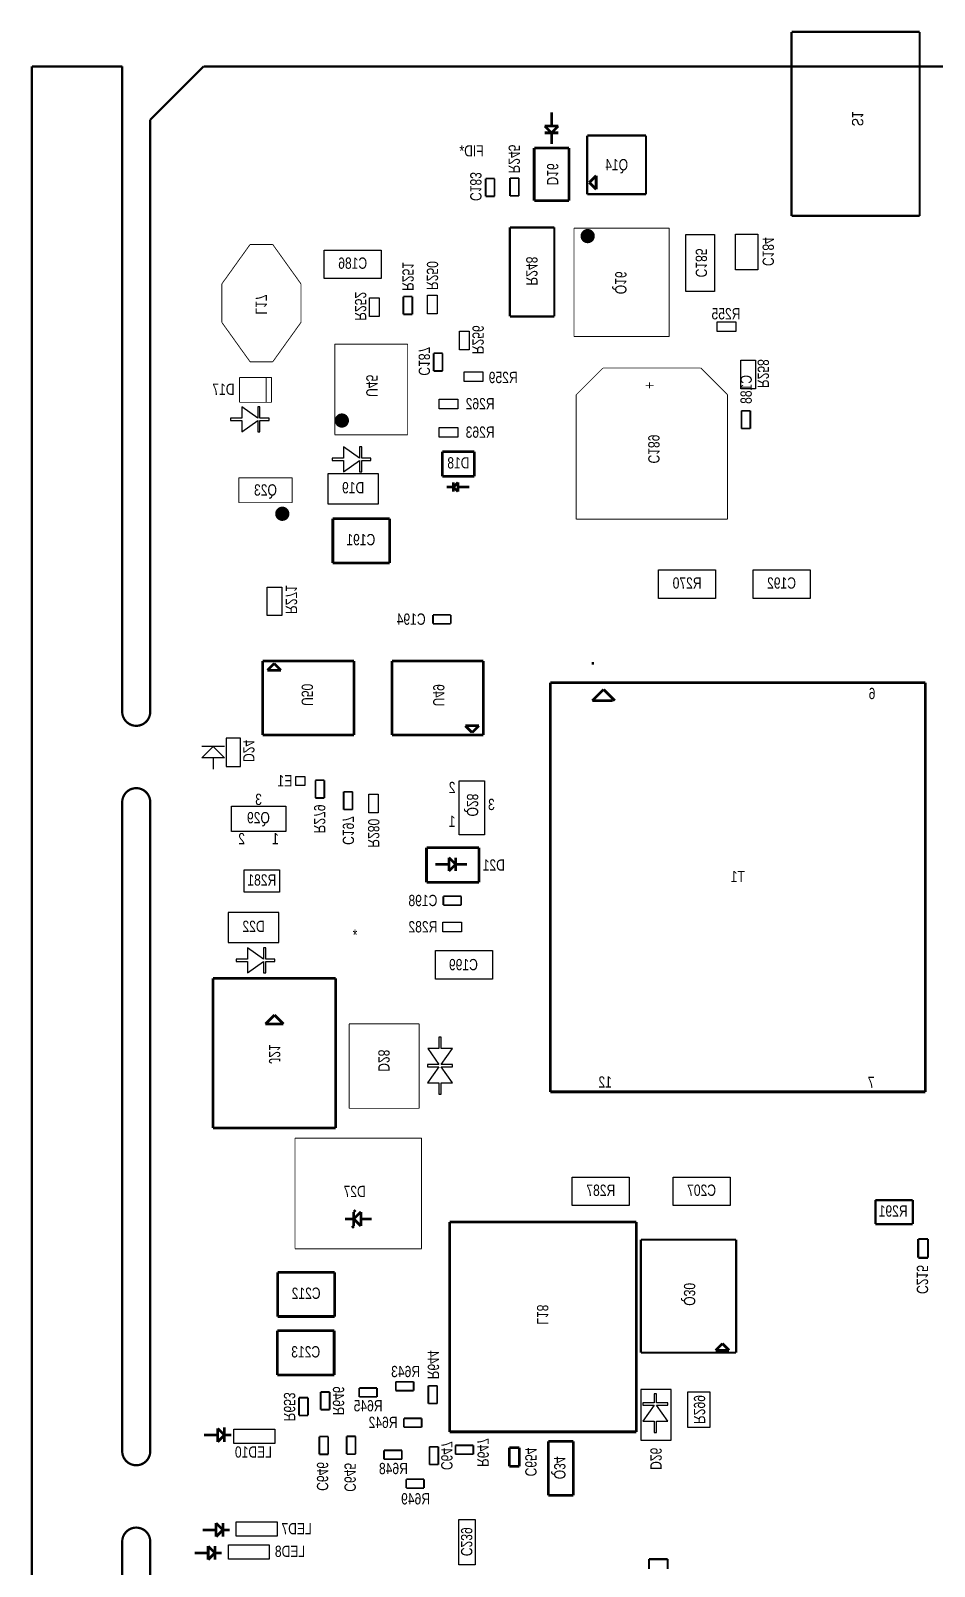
# Model space of a CAD drawing. Extents: x -186 to 234, y -83 to 214.
# Drawn here: x -61.2 to -10.4, y 72.7 to 159 of the extents above; entities that cross this region are included whole.
import ezdxf
from ezdxf.enums import TextEntityAlignment as Align

# ---------------------------------------------------------------- set-up
doc = ezdxf.new("R2010")
doc.units = 0
for name, color, linetype in [('BG_OUTLINE', 253, 'CONTINUOUS'), ('PG_ASSEMBLY_BOTTOM', 12, 'CONTINUOUS'), ('RD_ASSEMBLY_BOTTOM', 142, 'CONTINUOUS')]:
    doc.layers.add(name, color=color, linetype=linetype)

msp = doc.modelspace()

# ---------------------------------------------------------------- linework, layer by layer
at = {"layer": 'BG_OUTLINE', "const_width": 0.127}
for points in [[(-56.069205, 157.020311), (-61.149205, 157.020311)], [(-61.149205, 157.020311), (-61.149205, -9.271)], [(-56.069205, 123.277401), (-56.069205, 157.020311)], [(-51.494411, 157.020311), (-54.494405, 154.020291)], [(56.805601, 157.020311), (-51.494411, 157.020311)], [(-54.494405, 154.020291), (-54.494405, 123.277401)], [(-56.069205, 120.737401), (-56.069205, 123.277401)], [(-54.494405, 120.737401), (-54.494405, 123.277401)], [(-56.069205, 115.657401), (-56.069205, 81.704688)], [(-54.494405, 115.657401), (-54.494405, 113.117401)], [(-54.494405, 113.117401), (-54.494405, 81.704688)], [(-56.069205, 79.164688), (-56.069205, 81.704688)], [(-54.494405, 79.164688), (-54.494405, 81.704688)], [(-56.069205, 74.084688), (-56.069205, 40.132)], [(-54.494405, 74.084688), (-54.494405, 71.544688)]]:
    msp.add_lwpolyline(points, dxfattribs=at)
for points in [[(-54.494405, 120.737401, -1.000032), (-56.069205, 120.737401)], [(-56.069205, 115.657401, -0.999968), (-54.494405, 115.657401)], [(-54.494405, 79.164688, -1), (-56.069205, 79.164688)], [(-56.069205, 74.084688, -1), (-54.494405, 74.084688)]]:
    msp.add_lwpolyline(points, format="xyb", dxfattribs=at)
at = {"layer": 'PG_ASSEMBLY_BOTTOM'}
for points, const_width in [([(-11.247095, 158.9659), (-18.447004, 158.9659)], 0.127), ([(-18.447004, 158.9659), (-18.447004, 148.615908)], 0.127), ([(-11.247095, 148.615908), (-11.247095, 158.9659)], 0.127), ([(-32.320205, 153.67), (-31.939205, 153.289)], 0.1524), ([(-31.939205, 153.67), (-32.320205, 153.67)], 0.1524), ([(-31.939205, 154.432), (-31.939205, 153.67)], 0.1524), ([(-31.939205, 153.289), (-31.558205, 153.67)], 0.1524), ([(-31.558205, 153.67), (-31.939205, 153.67)], 0.1524), ([(-31.939205, 153.289), (-32.320205, 153.289)], 0.1524), ([(-31.939205, 152.654), (-31.939205, 153.289)], 0.1524), ([(-31.939205, 153.289), (-31.558205, 153.289)], 0.1524), ([(-26.631595, 153.135609), (-29.931614, 153.135609)], 0.127), ([(-29.931614, 153.135609), (-29.931614, 149.835591)], 0.127), ([(-26.631595, 149.835591), (-26.631595, 153.135609)], 0.127), ([(-32.914311, 149.477197), (-32.914311, 152.427203)], 0.1524), ([(-32.914311, 152.427203), (-30.964099, 152.427203)], 0.1524), ([(-30.964099, 152.427203), (-30.964099, 149.477197)], 0.1524), ([(-35.643515, 149.715703), (-35.643515, 150.715497)], 0.1016), ([(-35.643515, 150.715497), (-35.143694, 150.715497)], 0.1016), ([(-35.143694, 150.715497), (-35.143694, 149.715703)], 0.1016), ([(-34.271915, 149.741103), (-34.271915, 150.740897)], 0.102108), ([(-34.271915, 150.740897), (-33.772094, 150.740897)], 0.102108), ([(-33.772094, 150.740897), (-33.772094, 149.741103)], 0.102108), ([(-29.812717, 150.495), (-29.431717, 150.876)], 0.1524), ([(-29.431717, 150.114), (-29.812717, 150.495)], 0.1524), ([(-29.431717, 150.876), (-29.431717, 150.749)], 0.1524), ([(-29.431717, 150.749), (-29.431717, 150.114)], 0.1524), ([(-35.143694, 149.715703), (-35.643515, 149.715703)], 0.1016), ([(-33.772094, 149.741103), (-34.271915, 149.741103)], 0.102108), ([(-30.964099, 149.477197), (-32.914311, 149.477197)], 0.1524), ([(-29.931614, 149.835591), (-26.631595, 149.835591)], 0.127), ([(-18.447004, 148.615908), (-11.247095, 148.615908)], 0.127), ([(-34.281313, 142.965703), (-34.281313, 147.965897)], 0.127), ([(-34.281313, 147.965897), (-31.781496, 147.965897)], 0.127), ([(-31.781496, 147.965897), (-31.781496, 142.965703)], 0.127), ([(-30.677307, 147.931607), (-25.327102, 147.931607)], 0.050013), ([(-30.677307, 141.831593), (-30.677307, 147.931607)], 0.050013), ([(-25.327102, 147.931607), (-25.327102, 141.831593)], 0.050013), ([(-50.470994, 144.793208), (-48.881005, 147.013193)], 0.050013), ([(-48.881005, 147.013193), (-47.611005, 147.013193)], 0.050013), ([(-47.611005, 147.013193), (-46.021015, 144.793208)], 0.050013), ([(-50.470994, 142.633192), (-50.470994, 144.793208)], 0.050013), ([(-46.021015, 144.793208), (-46.021015, 142.633192)], 0.050013), ([(-40.266315, 143.086303), (-40.266315, 144.086097)], 0.102108), ([(-40.266315, 144.086097), (-39.766494, 144.086097)], 0.102108), ([(-39.766494, 144.086097), (-39.766494, 143.086303)], 0.102108), ([(-48.881005, 140.413207), (-50.470994, 142.633192)], 0.050013), ([(-46.021015, 142.633192), (-47.611005, 140.413207)], 0.050013), ([(-39.766494, 143.086303), (-40.266315, 143.086303)], 0.102108), ([(-31.781496, 142.965703), (-34.281313, 142.965703)], 0.127), ([(-25.327102, 141.831593), (-30.677307, 141.831593)], 0.050013), ([(-44.123813, 141.411706), (-40.023796, 141.411706)], 0.050013), ([(-44.123813, 136.311894), (-44.123813, 141.411706)], 0.050013), ([(-40.023796, 141.411706), (-40.023796, 136.311894)], 0.050013), ([(-38.564998, 139.897104), (-38.564998, 140.896797)], 0.1016), ([(-38.564998, 140.896797), (-38.065202, 140.896797)], 0.1016), ([(-38.065202, 140.896797), (-38.065202, 139.897104)], 0.1016), ([(-47.611005, 140.413207), (-48.881005, 140.413207)], 0.050013), ([(-38.065202, 139.897104), (-38.564998, 139.897104)], 0.1016), ([(-29.050513, 140.063703), (-30.550307, 138.563909)], 0.050013), ([(-23.550296, 140.063703), (-29.050513, 140.063703)], 0.050013), ([(-22.050502, 138.563909), (-23.550296, 140.063703)], 0.050013), ([(-49.476101, 138.136401), (-49.476101, 139.536399)], 0.050013), ([(-49.476101, 139.536399), (-47.676308, 139.536399)], 0.050013), ([(-47.976307, 139.536399), (-47.976307, 138.136401)], 0.050013), ([(-47.676308, 139.536399), (-47.676308, 138.136401)], 0.050013), ([(-47.676308, 138.136401), (-49.476101, 138.136401)], 0.050013), ([(-30.550307, 138.563909), (-30.550307, 131.563897)], 0.050013), ([(-22.050502, 131.563897), (-22.050502, 138.563909)], 0.050013), ([(-21.264321, 136.660103), (-21.264321, 137.659897)], 0.1016), ([(-21.264321, 137.659897), (-20.7645, 137.659897)], 0.1016), ([(-20.7645, 137.659897), (-20.7645, 136.660103)], 0.1016), ([(-20.7645, 136.660103), (-21.264321, 136.660103)], 0.1016), ([(-40.023796, 136.311894), (-44.123813, 136.311894)], 0.050013), ([(-38.075108, 135.370799), (-36.275213, 135.370799)], 0.1524), ([(-38.075108, 133.970801), (-38.075108, 135.370799)], 0.1524), ([(-36.275213, 135.370799), (-36.275213, 133.970801)], 0.1524), ([(-49.517503, 132.497601), (-49.517503, 133.897599)], 0.050013), ([(-49.517503, 133.897599), (-46.517306, 133.897599)], 0.050013), ([(-46.517306, 133.897599), (-46.517306, 132.497601)], 0.050013), ([(-36.275213, 133.970801), (-38.075108, 133.970801)], 0.1524), ([(-37.835611, 133.3754), (-37.454611, 133.3754)], 0.1524), ([(-37.454611, 133.3754), (-37.454611, 133.6294)], 0.1524), ([(-37.200611, 133.6294), (-37.454611, 133.3754)], 0.1524), ([(-37.454611, 133.3754), (-37.200611, 133.1214)], 0.1524), ([(-37.454611, 133.3754), (-37.454611, 133.1214)], 0.1524), ([(-37.200611, 133.3754), (-37.200611, 133.6294)], 0.1524), ([(-37.200611, 133.1214), (-37.200611, 133.3754)], 0.1524), ([(-36.565611, 133.3754), (-37.200611, 133.3754)], 0.1524), ([(-46.517306, 132.497601), (-49.517503, 132.497601)], 0.050013), ([(-44.2325, 129.107692), (-44.2325, 131.597908)], 0.1524), ([(-44.2325, 131.597908), (-41.032709, 131.597908)], 0.1524), ([(-41.032709, 131.597908), (-41.032709, 129.107692)], 0.1524), ([(-30.550307, 131.563897), (-22.050502, 131.563897)], 0.050013), ([(-41.032709, 129.107692), (-44.2325, 129.107692)], 0.1524), ([(-38.600405, 126.184203), (-37.600611, 126.184203)], 0.1016), ([(-38.600405, 125.684305), (-38.600405, 126.184203)], 0.1016), ([(-37.600611, 126.184203), (-37.600611, 125.684305)], 0.1016), ([(-37.600611, 125.684305), (-38.600405, 125.684305)], 0.1016), ([(-48.169297, 119.433594), (-48.169297, 123.593606)], 0.1524), ([(-48.169297, 123.593606), (-43.039513, 123.593606)], 0.1524), ([(-47.910217, 123.0757), (-47.529217, 123.4567)], 0.1524), ([(-47.529217, 123.4567), (-47.148217, 123.0757)], 0.1524), ([(-43.039513, 123.593606), (-43.039513, 119.433594)], 0.1524), ([(-40.904897, 123.593606), (-35.775113, 123.593606)], 0.1524), ([(-40.904897, 119.433594), (-40.904897, 123.593606)], 0.1524), ([(-35.775113, 123.593606), (-35.775113, 119.433594)], 0.1524), ([(-29.678605, 123.4694), (-29.551605, 123.4694)], 0.1524), ([(-47.148217, 123.0757), (-47.910217, 123.0757)], 0.1524), ([(-32.014414, 99.370896), (-32.014414, 122.371104)], 0.1524), ([(-32.014414, 122.371104), (-10.934395, 122.371104)], 0.1524), ([(-29.647617, 121.3612), (-29.012617, 121.9962)], 0.1524), ([(-29.012617, 121.9962), (-28.377617, 121.3612)], 0.1524), ([(-10.934395, 122.371104), (-10.934395, 99.370896)], 0.1524), ([(-28.504617, 121.3612), (-29.647617, 121.3612)], 0.1524), ([(-36.785017, 119.9515), (-36.023017, 119.9515)], 0.1524), ([(-36.404017, 119.5705), (-36.785017, 119.9515)], 0.1524), ([(-36.023017, 119.9515), (-36.404017, 119.5705)], 0.1524), ([(-43.039513, 119.433594), (-48.169297, 119.433594)], 0.1524), ([(-35.775113, 119.433594), (-40.904897, 119.433594)], 0.1524), ([(-45.207707, 115.889989), (-45.207707, 116.889809)], 0.102108), ([(-45.207707, 116.889809), (-44.70781, 116.889809)], 0.102108), ([(-44.70781, 116.889809), (-44.70781, 115.889989)], 0.102108), ([(-44.70781, 115.889989), (-45.207707, 115.889989)], 0.102108), ([(-43.623205, 115.243407), (-43.623205, 116.2431)], 0.1016), ([(-43.623205, 116.2431), (-43.123307, 116.2431)], 0.1016), ([(-43.123307, 116.2431), (-43.123307, 115.243407)], 0.1016), ([(-43.123307, 115.243407), (-43.623205, 115.243407)], 0.1016), ([(-38.966394, 111.152407), (-38.966394, 113.102593)], 0.1524), ([(-38.966394, 113.102593), (-36.016413, 113.102593)], 0.1524), ([(-36.016413, 113.102593), (-36.016413, 111.152407)], 0.1524), ([(-38.469037, 112.159567), (-37.707037, 112.159567)], 0.1524), ([(-37.707037, 112.540567), (-37.707037, 112.159567)], 0.1524), ([(-37.326037, 112.159567), (-37.707037, 112.540567)], 0.1524), ([(-37.707037, 112.159567), (-37.707037, 111.778567)], 0.1524), ([(-37.707037, 111.778567), (-37.326037, 112.159567)], 0.1524), ([(-37.326037, 112.159567), (-37.326037, 112.540567)], 0.1524), ([(-37.326037, 112.159567), (-37.326037, 111.778567)], 0.1524), ([(-36.691037, 112.159567), (-37.326037, 112.159567)], 0.1524), ([(-36.016413, 111.152407), (-38.966394, 111.152407)], 0.1524), ([(-38.018212, 110.367089), (-37.018417, 110.367089)], 0.1016), ([(-38.018212, 109.867192), (-38.018212, 110.367089)], 0.1016), ([(-37.018417, 109.867192), (-38.018212, 109.867192)], 0.1016), ([(-37.018417, 110.367089), (-37.018417, 109.867192)], 0.1016), ([(-50.966522, 97.3455), (-50.966522, 105.745585)], 0.1524), ([(-50.966522, 105.745585), (-44.066308, 105.745585)], 0.1524), ([(-44.066308, 105.745585), (-44.066308, 97.3455)], 0.1524), ([(-48.02091, 103.184604), (-47.51291, 103.692604)], 0.1524), ([(-47.51291, 103.692604), (-47.00491, 103.184604)], 0.1524), ([(-47.13191, 103.184604), (-48.02091, 103.184604)], 0.1524), ([(-47.00491, 103.184604), (-47.13191, 103.184604)], 0.1524), ([(-43.315026, 98.441561), (-43.315026, 103.191361)], 0.050013), ([(-43.315026, 103.191361), (-39.374928, 103.191361)], 0.050013), ([(-39.374928, 103.191361), (-39.374928, 98.441561)], 0.050013), ([(-10.934395, 99.370896), (-32.014414, 99.370896)], 0.1524), ([(-39.374928, 98.441561), (-43.315026, 98.441561)], 0.050013), ([(-44.066308, 97.3455), (-50.966522, 97.3455)], 0.1524), ([(-39.247267, 96.766812), (-46.357286, 96.766812)], 0.050013), ([(-46.357286, 96.766812), (-46.357286, 90.546809)], 0.050013), ([(-39.247267, 90.546809), (-39.247267, 96.766812)], 0.050013), ([(-13.736015, 93.283303), (-11.636197, 93.283303)], 0.127), ([(-13.736015, 91.933293), (-13.736015, 93.283303)], 0.127), ([(-11.636197, 93.283303), (-11.636197, 91.933293)], 0.127), ([(-43.054676, 92.623818), (-42.954677, 92.723818)], 0.151994), ([(-43.054676, 92.223819), (-42.654677, 92.623818)], 0.151994), ([(-43.054676, 92.223819), (-43.054676, 92.623818)], 0.151994), ([(-42.654677, 92.623818), (-42.654677, 91.823819)], 0.151994), ([(-43.554675, 92.223819), (-43.054676, 92.223819)], 0.151994), ([(-43.054676, 91.823819), (-43.154676, 91.72382)], 0.151994), ([(-42.654677, 91.823819), (-43.054676, 92.223819)], 0.151994), ([(-43.054676, 92.223819), (-43.054676, 91.823819)], 0.151994), ([(-42.654677, 92.223819), (-42.054678, 92.223819)], 0.151994), ([(-37.672493, 92.055188), (-27.172615, 92.055188)], 0.1524), ([(-37.672493, 80.255389), (-37.672493, 92.055188)], 0.1524), ([(-27.172615, 92.055188), (-27.172615, 80.255389)], 0.1524), ([(-11.636197, 91.933293), (-13.736015, 91.933293)], 0.127), ([(-21.568105, 91.059), (-26.917904, 91.059)], 0.127), ([(-26.917904, 91.059), (-26.917904, 84.709)], 0.127), ([(-21.568105, 84.709), (-21.568105, 91.059)], 0.127), ([(-11.329594, 90.045794), (-11.329594, 91.095805)], 0.127), ([(-11.329594, 91.095805), (-10.779709, 91.095805)], 0.127), ([(-10.779709, 91.095805), (-10.779709, 90.045794)], 0.127), ([(-46.357286, 90.546809), (-39.247267, 90.546809)], 0.050013), ([(-10.779709, 90.045794), (-11.329594, 90.045794)], 0.127), ([(-47.332646, 86.739806), (-47.332646, 89.230098)], 0.1524), ([(-47.332646, 89.230098), (-44.132729, 89.230098)], 0.1524), ([(-44.132729, 89.230098), (-44.132729, 86.739806)], 0.1524), ([(-44.132729, 86.739806), (-47.332646, 86.739806)], 0.1524), ([(-47.355608, 83.446925), (-47.355608, 85.937141)], 0.1524), ([(-47.355608, 85.937141), (-44.15569, 85.937141)], 0.1524), ([(-44.15569, 85.937141), (-44.15569, 83.446925)], 0.1524), ([(-26.917904, 84.709), (-21.568105, 84.709)], 0.127), ([(-22.719005, 84.836), (-22.338005, 85.217)], 0.1524), ([(-22.084005, 84.836), (-22.719005, 84.836)], 0.1524), ([(-22.338005, 85.217), (-21.957005, 84.836)], 0.1524), ([(-21.957005, 84.836), (-22.084005, 84.836)], 0.1524), ([(-44.15569, 83.446925), (-47.355608, 83.446925)], 0.1524), ([(-40.691308, 82.571895), (-40.691308, 83.071716)], 0.102108), ([(-40.691308, 83.071716), (-39.691513, 83.071716)], 0.102108), ([(-39.691513, 83.071716), (-39.691513, 82.571895)], 0.102108), ([(-38.866521, 81.846903), (-38.866521, 82.846697)], 0.102108), ([(-38.866521, 82.846697), (-38.3667, 82.846697)], 0.102108), ([(-38.3667, 82.846697), (-38.3667, 81.846903)], 0.102108), ([(-46.131582, 81.179797), (-46.131582, 82.179592)], 0.102108), ([(-46.131582, 82.179592), (-45.63176, 82.179592)], 0.102108), ([(-45.63176, 82.179592), (-45.63176, 81.179797)], 0.102108), ([(-44.911721, 81.498897), (-44.911721, 82.498692)], 0.102108), ([(-44.911721, 82.498692), (-44.4119, 82.498692)], 0.102108), ([(-44.4119, 82.498692), (-44.4119, 81.498897)], 0.102108), ([(-42.748708, 82.723711), (-41.748913, 82.723711)], 0.102108), ([(-42.748708, 82.223889), (-42.748708, 82.723711)], 0.102108), ([(-41.748913, 82.223889), (-42.748708, 82.223889)], 0.102108), ([(-41.748913, 82.723711), (-41.748913, 82.223889)], 0.102108), ([(-39.691513, 82.571895), (-40.691308, 82.571895)], 0.102108), ([(-45.63176, 81.179797), (-46.131582, 81.179797)], 0.102108), ([(-44.4119, 81.498897), (-44.911721, 81.498897)], 0.102108), ([(-38.3667, 81.846903), (-38.866521, 81.846903)], 0.102108), ([(-50.703886, 79.691459), (-50.703886, 80.453459)], 0.1524), ([(-50.703886, 80.453459), (-50.322886, 80.072459)], 0.1524), ([(-50.322201, 80.126789), (-50.322201, 80.507789)], 0.1524), ([(-40.237004, 81.017339), (-39.237209, 81.017339)], 0.102108), ([(-40.237004, 80.517517), (-40.237004, 81.017339)], 0.102108), ([(-39.237209, 80.517517), (-40.237004, 80.517517)], 0.102108), ([(-39.237209, 81.017339), (-39.237209, 80.517517)], 0.102108), ([(-27.172615, 80.255389), (-37.672493, 80.255389)], 0.1524), ([(-50.703886, 80.072459), (-51.465886, 80.072459)], 0.1524), ([(-50.322886, 80.072459), (-50.703886, 79.691459)], 0.1524), ([(-49.941886, 80.072459), (-50.322886, 80.072459)], 0.1524), ([(-50.322886, 80.072459), (-50.322886, 79.691459)], 0.1524), ([(-44.993154, 78.989199), (-44.993154, 79.988994)], 0.1016), ([(-44.993154, 79.988994), (-44.493332, 79.988994)], 0.1016), ([(-44.493332, 79.988994), (-44.493332, 78.989199)], 0.1016), ([(-43.454218, 79.002306), (-43.454218, 80.002101)], 0.1016), ([(-43.454218, 80.002101), (-42.954397, 80.002101)], 0.1016), ([(-42.954397, 80.002101), (-42.954397, 79.002306)], 0.1016), ([(-38.802056, 78.417395), (-38.802056, 79.417189)], 0.1016), ([(-38.802056, 79.417189), (-38.302235, 79.417189)], 0.1016), ([(-38.302235, 79.417189), (-38.302235, 78.417395)], 0.1016), ([(-37.338508, 79.497911), (-36.338713, 79.497911)], 0.102108), ([(-37.338508, 78.998089), (-37.338508, 79.497911)], 0.102108), ([(-36.338713, 79.497911), (-36.338713, 78.998089)], 0.102108), ([(-34.304681, 78.32156), (-34.304681, 79.371546)], 0.1524), ([(-34.304681, 79.371546), (-33.754466, 79.371546)], 0.1524), ([(-33.754466, 79.371546), (-33.754466, 78.32156)], 0.1524), ([(-32.116344, 76.679095), (-32.116344, 79.718916)], 0.151892), ([(-32.116344, 79.718916), (-30.716347, 79.718916)], 0.151892), ([(-30.716347, 79.718916), (-30.716347, 76.679095)], 0.151892), ([(-44.493332, 78.989199), (-44.993154, 78.989199)], 0.1016), ([(-42.954397, 79.002306), (-43.454218, 79.002306)], 0.1016), ([(-41.351708, 79.218511), (-40.351913, 79.218511)], 0.102108), ([(-41.351708, 78.718689), (-41.351708, 79.218511)], 0.102108), ([(-40.351913, 78.718689), (-41.351708, 78.718689)], 0.102108), ([(-40.351913, 79.218511), (-40.351913, 78.718689)], 0.102108), ([(-36.338713, 78.998089), (-37.338508, 78.998089)], 0.102108), ([(-38.302235, 78.417395), (-38.802056, 78.417395)], 0.1016), ([(-33.754466, 78.32156), (-34.304681, 78.32156)], 0.1524), ([(-40.107108, 77.093089), (-40.107108, 77.592911)], 0.102108), ([(-40.107108, 77.592911), (-39.107313, 77.592911)], 0.102108), ([(-39.107313, 77.093089), (-40.107108, 77.093089)], 0.102108), ([(-39.107313, 77.592911), (-39.107313, 77.093089)], 0.102108), ([(-30.716347, 76.679095), (-32.116344, 76.679095)], 0.151892), ([(-50.79238, 74.363174), (-50.79238, 75.125174)], 0.1524), ([(-50.79238, 75.125174), (-50.41138, 74.744174)], 0.1524), ([(-50.41138, 74.744174), (-50.41138, 75.125174)], 0.1524), ([(-50.79238, 74.744174), (-51.55438, 74.744174)], 0.1524), ([(-50.41138, 74.744174), (-50.79238, 74.363174)], 0.1524), ([(-50.03038, 74.744174), (-50.41138, 74.744174)], 0.1524), ([(-50.41138, 74.744174), (-50.41138, 74.363174)], 0.1524), ([(-51.237998, 73.447961), (-51.999998, 73.447961)], 0.1524), ([(-51.237998, 73.066961), (-51.237998, 73.828961)], 0.1524), ([(-51.237998, 73.828961), (-50.856998, 73.447961)], 0.1524), ([(-50.856998, 73.447961), (-51.237998, 73.066961)], 0.1524), ([(-50.856998, 73.447961), (-50.856998, 73.828961)], 0.1524), ([(-50.475998, 73.447961), (-50.856998, 73.447961)], 0.1524), ([(-50.856998, 73.447961), (-50.856998, 73.066961)], 0.1524), ([(-26.462203, 73.099397), (-25.412192, 73.099397)], 0.127), ([(-26.462203, 72.549309), (-26.462203, 73.099397)], 0.127), ([(-25.412192, 73.099397), (-25.412192, 72.549309)], 0.127)]:
    msp.add_lwpolyline(points, dxfattribs=dict(at, const_width=const_width))
at = {"layer": 'PG_ASSEMBLY_BOTTOM', "const_width": 0.399999}
for points in [[(-29.707307, 147.482992, 0.999978), (-30.107712, 147.483017, 1.000022), (-29.707307, 147.482992)], [(-43.525211, 137.112299, 1.000006), (-43.925185, 137.112299, 0.999994), (-43.525211, 137.112299)], [(-46.871611, 131.87111, 1.000011), (-47.271788, 131.871085, 0.999989), (-46.871611, 131.87111)]]:
    msp.add_lwpolyline(points, format="xyb", dxfattribs=at)
at = {"layer": 'PG_ASSEMBLY_BOTTOM'}
for points in [[(-24.382705, 144.373905), (-24.382705, 147.573695)], [(-24.382705, 147.573695), (-22.782505, 147.573695)], [(-22.782505, 147.573695), (-22.782505, 144.373905)], [(-21.591499, 145.583402), (-21.591499, 147.583398)], [(-21.591499, 147.583398), (-20.341311, 147.583398)], [(-20.341311, 147.583398), (-20.341311, 145.583402)], [(-44.7151, 145.0975), (-44.7151, 146.6977)], [(-44.7151, 146.6977), (-41.515309, 146.6977)], [(-41.515309, 146.6977), (-41.515309, 145.0975)], [(-41.515309, 145.0975), (-44.7151, 145.0975)], [(-20.341311, 145.583402), (-21.591499, 145.583402)], [(-22.782505, 144.373905), (-24.382705, 144.373905)], [(-42.166007, 142.959607), (-42.166007, 144.009593)], [(-42.166007, 144.009593), (-41.626003, 144.009593)], [(-41.626003, 144.009593), (-41.626003, 142.959607)], [(-38.914807, 143.112007), (-38.914807, 144.161993)], [(-38.914807, 144.161993), (-38.374803, 144.161993)], [(-38.374803, 144.161993), (-38.374803, 143.112007)], [(-41.626003, 142.959607), (-42.166007, 142.959607)], [(-38.374803, 143.112007), (-38.914807, 143.112007)], [(-22.634397, 142.662402), (-21.584412, 142.662402)], [(-22.634397, 142.122398), (-22.634397, 142.662402)], [(-21.584412, 142.662402), (-21.584412, 142.122398)], [(-37.111407, 141.080007), (-37.111407, 142.129993)], [(-37.111407, 142.129993), (-36.571403, 142.129993)], [(-36.571403, 142.129993), (-36.571403, 141.080007)], [(-21.584412, 142.122398), (-22.634397, 142.122398)], [(-36.571403, 141.080007), (-37.111407, 141.080007)], [(-21.299907, 138.8999), (-21.299907, 140.5001)], [(-21.299907, 140.5001), (-20.474915, 140.5001)], [(-20.474915, 140.5001), (-20.474915, 138.8999)], [(-36.858397, 139.843002), (-35.808412, 139.843002)], [(-36.858397, 139.302998), (-36.858397, 139.843002)], [(-35.808412, 139.302998), (-36.858397, 139.302998)], [(-35.808412, 139.843002), (-35.808412, 139.302998)], [(-38.255397, 137.778998), (-38.255397, 138.319002)], [(-38.255397, 138.319002), (-37.205412, 138.319002)], [(-37.205412, 138.319002), (-37.205412, 137.778998)], [(-20.474915, 138.8999), (-21.299907, 138.8999)], [(-48.453294, 137.241991), (-49.353216, 137.876991)], [(-49.353216, 137.876991), (-49.353216, 137.241991)], [(-48.326294, 137.876991), (-48.453294, 137.876991)], [(-48.453294, 137.876991), (-48.453294, 137.241991)], [(-48.326294, 137.241991), (-48.326294, 137.876991)], [(-37.205412, 137.778998), (-38.255397, 137.778998)], [(-49.353216, 137.241991), (-49.988216, 137.241991)], [(-49.988216, 137.241991), (-49.988216, 137.114991)], [(-49.988216, 137.114991), (-49.353216, 137.114991)], [(-49.353216, 137.114991), (-49.353216, 136.479991)], [(-49.353216, 136.479991), (-48.453294, 137.114991)], [(-48.453294, 137.114991), (-48.453294, 136.479991)], [(-48.453294, 136.479991), (-48.326294, 136.479991)], [(-47.818294, 137.241991), (-48.326294, 137.241991)], [(-48.326294, 136.479991), (-48.326294, 137.114991)], [(-48.326294, 137.114991), (-47.818294, 137.114991)], [(-47.818294, 137.114991), (-47.818294, 137.241991)], [(-38.255397, 136.178798), (-38.255397, 136.718802)], [(-38.255397, 136.718802), (-37.205412, 136.718802)], [(-37.205412, 136.718802), (-37.205412, 136.178798)], [(-42.738015, 134.995895), (-43.637911, 135.630895)], [(-43.637911, 135.630895), (-43.637911, 134.995895)], [(-42.611015, 135.630895), (-42.738015, 135.630895)], [(-42.738015, 135.630895), (-42.738015, 134.995895)], [(-42.611015, 134.995895), (-42.611015, 135.630895)], [(-37.205412, 136.178798), (-38.255397, 136.178798)], [(-43.637911, 134.995895), (-44.272911, 134.995895)], [(-44.272911, 134.995895), (-44.272911, 134.868895)], [(-44.272911, 134.868895), (-43.637911, 134.868895)], [(-43.637911, 134.868895), (-43.637911, 134.233895)], [(-43.637911, 134.233895), (-42.738015, 134.868895)], [(-42.738015, 134.868895), (-42.738015, 134.233895)], [(-42.103015, 134.995895), (-42.611015, 134.995895)], [(-42.611015, 134.233895), (-42.611015, 134.868895)], [(-42.611015, 134.868895), (-42.103015, 134.868895)], [(-42.103015, 134.868895), (-42.103015, 134.995895)], [(-41.664915, 134.123709), (-44.514694, 134.123709)], [(-44.514694, 134.123709), (-44.514694, 132.423891)], [(-42.738015, 134.233895), (-42.611015, 134.233895)], [(-41.664915, 132.423891), (-41.664915, 134.123709)], [(-44.514694, 132.423891), (-41.664915, 132.423891)], [(-25.9191, 127.1143), (-25.9191, 128.7145)], [(-25.9191, 128.7145), (-22.719309, 128.7145)], [(-22.719309, 128.7145), (-22.719309, 127.1143)], [(-20.6105, 127.1143), (-20.6105, 128.7145)], [(-20.6105, 128.7145), (-17.410709, 128.7145)], [(-17.410709, 128.7145), (-17.410709, 127.1143)], [(-47.921901, 126.1491), (-47.921901, 127.7493)], [(-47.921901, 127.7493), (-47.096909, 127.7493)], [(-47.096909, 127.7493), (-47.096909, 126.1491)], [(-22.719309, 127.1143), (-25.9191, 127.1143)], [(-17.410709, 127.1143), (-20.6105, 127.1143)], [(-47.096909, 126.1491), (-47.921901, 126.1491)], [(-49.429111, 119.261712), (-50.22911, 119.261712)], [(-50.22911, 119.261712), (-50.22911, 117.661512)], [(-49.429111, 117.661512), (-49.429111, 119.261712)], [(-50.322912, 118.789501), (-51.592912, 118.789501)], [(-51.592912, 118.154501), (-50.957912, 118.789501)], [(-50.957912, 118.789501), (-50.322912, 118.154501)], [(-50.322912, 118.154501), (-51.592912, 118.154501)], [(-50.957912, 118.154501), (-50.957912, 117.519501)], [(-50.22911, 117.661512), (-49.429111, 117.661512)], [(-37.134292, 113.815393), (-37.134292, 116.863393)], [(-37.134292, 116.863393), (-35.711892, 116.863393)], [(-35.711892, 116.863393), (-35.711892, 113.815393)], [(-42.216502, 115.064311), (-42.216502, 116.114297)], [(-42.216502, 116.114297), (-41.676498, 116.114297)], [(-41.676498, 116.114297), (-41.676498, 115.064311)], [(-49.928805, 115.434897), (-46.880805, 115.434897)], [(-49.928805, 114.012497), (-49.928805, 115.434897)], [(-46.880805, 115.434897), (-46.880805, 114.012497)], [(-41.676498, 115.064311), (-42.216502, 115.064311)], [(-46.880805, 114.012497), (-49.928805, 114.012497)], [(-35.711892, 113.815393), (-37.134292, 113.815393)], [(-49.222914, 111.845903), (-47.222893, 111.845903)], [(-49.222914, 110.595689), (-49.222914, 111.845903)], [(-47.222893, 111.845903), (-47.222893, 110.595689)], [(-47.222893, 110.595689), (-49.222914, 110.595689)], [(-47.26338, 109.461732), (-50.11326, 109.461732)], [(-50.11326, 109.461732), (-50.11326, 107.761938)], [(-47.26338, 107.761938), (-47.26338, 109.461732)], [(-38.043307, 108.909104), (-36.993297, 108.909104)], [(-38.043307, 108.3691), (-38.043307, 108.909104)], [(-36.993297, 108.909104), (-36.993297, 108.3691)], [(-36.993297, 108.3691), (-38.043307, 108.3691)], [(-50.11326, 107.761938), (-47.26338, 107.761938)], [(-48.133381, 106.828742), (-49.033278, 107.463742)], [(-49.033278, 107.463742), (-49.033278, 106.828742)], [(-48.006381, 107.463742), (-48.133381, 107.463742)], [(-48.133381, 107.463742), (-48.133381, 106.828742)], [(-48.006381, 106.828742), (-48.006381, 107.463742)], [(-38.466014, 107.31119), (-35.266097, 107.31119)], [(-38.466014, 105.71099), (-38.466014, 107.31119)], [(-35.266097, 107.31119), (-35.266097, 105.71099)], [(-49.033278, 106.828742), (-49.668278, 106.828742)], [(-49.668278, 106.828742), (-49.668278, 106.701742)], [(-49.668278, 106.701742), (-49.033278, 106.701742)], [(-49.033278, 106.701742), (-49.033278, 106.066742)], [(-49.033278, 106.066742), (-48.133381, 106.701742)], [(-48.133381, 106.701742), (-48.133381, 106.066742)], [(-47.498381, 106.828742), (-48.006381, 106.828742)], [(-48.006381, 106.066742), (-48.006381, 106.701742)], [(-48.006381, 106.701742), (-47.498381, 106.701742)], [(-47.498381, 106.701742), (-47.498381, 106.828742)], [(-48.133381, 106.066742), (-48.006381, 106.066742)], [(-35.266097, 105.71099), (-38.466014, 105.71099)], [(-38.138151, 102.445083), (-38.265151, 102.445083)], [(-38.265151, 102.445083), (-38.265151, 101.810083)], [(-38.138151, 101.810083), (-38.138151, 102.445083)], [(-38.265151, 101.810083), (-38.900151, 101.810083)], [(-38.900151, 101.810083), (-38.266954, 100.912498)], [(-37.503151, 101.810083), (-38.138151, 101.810083)], [(-38.138151, 100.910187), (-37.503151, 101.810083)], [(-38.900151, 100.909196), (-38.901954, 100.909196)], [(-38.901954, 100.909196), (-38.901954, 100.782196)], [(-38.901954, 100.782196), (-38.266954, 100.782196)], [(-38.266954, 100.782196), (-38.901954, 99.8823)], [(-38.266954, 100.910187), (-38.900151, 100.910187)], [(-38.900151, 100.910187), (-38.900151, 100.909196)], [(-38.266954, 100.912498), (-38.266954, 100.910187)], [(-37.503151, 100.910187), (-38.138151, 100.910187)], [(-38.138151, 100.779885), (-38.138151, 100.782196)], [(-38.138151, 100.782196), (-37.504954, 100.782196)], [(-37.504954, 99.8823), (-38.138151, 100.779885)], [(-37.504954, 100.782196), (-37.504954, 100.783187)], [(-37.504954, 100.783187), (-37.503151, 100.783187)], [(-37.503151, 100.783187), (-37.503151, 100.910187)], [(-38.901954, 99.8823), (-38.266954, 99.8823)], [(-38.266954, 99.8823), (-38.266954, 99.2473)], [(-38.139954, 99.2473), (-38.139954, 99.8823)], [(-38.139954, 99.8823), (-37.504954, 99.8823)], [(-38.266954, 99.2473), (-38.139954, 99.2473)], [(-30.7705, 94.5769), (-27.570709, 94.5769)], [(-30.7705, 92.9767), (-30.7705, 94.5769)], [(-27.570709, 94.5769), (-27.570709, 92.9767)], [(-25.1063, 94.5769), (-21.906509, 94.5769)], [(-25.1063, 92.9767), (-25.1063, 94.5769)], [(-21.906509, 94.5769), (-21.906509, 92.9767)], [(-27.570709, 92.9767), (-30.7705, 92.9767)], [(-21.906509, 92.9767), (-25.1063, 92.9767)], [(-25.221895, 82.628689), (-26.921714, 82.628689)], [(-26.921714, 82.628689), (-26.921714, 79.778911)], [(-26.041299, 82.39379), (-26.168299, 82.39379)], [(-26.168299, 82.39379), (-26.168299, 81.88579)], [(-26.041299, 81.88579), (-26.041299, 82.39379)], [(-25.221895, 79.778911), (-25.221895, 82.628689)], [(-24.283899, 80.508602), (-24.283899, 82.508598)], [(-24.283899, 82.508598), (-23.033711, 82.508598)], [(-23.033711, 82.508598), (-23.033711, 80.508602)], [(-26.168299, 81.88579), (-26.803299, 81.88579)], [(-26.803299, 81.88579), (-26.803299, 81.75879)], [(-26.803299, 81.75879), (-26.168299, 81.75879)], [(-26.168299, 81.75879), (-26.803299, 80.858893)], [(-25.406299, 81.88579), (-26.041299, 81.88579)], [(-25.406299, 80.858893), (-26.041299, 81.75879)], [(-26.041299, 81.75879), (-25.406299, 81.75879)], [(-25.406299, 81.75879), (-25.406299, 81.88579)], [(-26.803299, 80.858893), (-26.168299, 80.858893)], [(-26.168299, 80.858893), (-26.168299, 80.223893)], [(-26.041299, 80.223893), (-26.041299, 80.858893)], [(-26.041299, 80.858893), (-25.406299, 80.858893)], [(-23.033711, 80.508602), (-24.283899, 80.508602)], [(-26.921714, 79.778911), (-25.221895, 79.778911)], [(-26.168299, 80.223893), (-26.041299, 80.223893)]]:
    msp.add_lwpolyline(points, dxfattribs=at)
for points in [[(-45.806309, 116.591309), (-46.314309, 116.591309), (-46.314309, 117.099309), (-45.806309, 117.099309)], [(-47.495689, 80.399788), (-47.495689, 79.59979), (-49.795913, 79.59979), (-49.795913, 80.399788)], [(-47.355582, 75.198503), (-47.355582, 74.398505), (-49.655806, 74.398505), (-49.655806, 75.198503)], [(-36.238917, 72.781389), (-37.15893, 72.781389), (-37.15893, 75.321389), (-36.238917, 75.321389)], [(-47.8012, 73.902291), (-47.8012, 73.102292), (-50.101424, 73.102292), (-50.101424, 73.902291)]]:
    msp.add_lwpolyline(points, close=True, dxfattribs=at)

# ---------------------------------------------------------------- texts
at = {"layer": 'PG_ASSEMBLY_BOTTOM', "text_generation_flag": 2, "width": 0.8}
msp.add_text('+', height=0.635, rotation=90, dxfattribs=at).set_placement((-26.122605, 139.0904), align=Align.CENTER)
for s, p in [('6', (-13.923493, 121.4501)), ('2', (-37.527992, 116.164893)), ('3', (-48.404805, 115.498397)), ('3', (-35.318192, 115.212393)), ('1', (-37.527992, 114.259893)), ('2', (-49.357305, 113.288597)), ('1', (-47.452305, 113.288597)), ('12', (-28.923717, 99.6061)), ('7', (-13.974293, 99.5807))]:
    msp.add_text(s, height=0.635, dxfattribs=at).set_placement(p, align=Align.CENTER)
at = {"layer": 'RD_ASSEMBLY_BOTTOM', "text_generation_flag": 2, "width": 0.8}
for s, rotation, p in [('S1', 270, (-15.050186, 154.070304)), ('R245', 270, (-34.352205, 151.8158)), ('D16', 270, (-32.193205, 150.9522)), ('C183', 270, (-36.511205, 150.2664)), ('C184', 270, (-20.077405, 146.6088)), ('R251', 270, (-40.321205, 145.2118)), ('R250', 270, (-38.949605, 145.2626)), ('R248', 270, (-33.361655, 145.5166)), ('C185', 270, (-23.836605, 145.9738)), ('Q16', 270, (-28.363494, 144.8562)), ('R252', 270, (-42.988205, 143.5354)), ('L17', 270, (-48.576205, 143.637)), ('R256', 270, (-36.384205, 141.6558)), ('C187', 270, (-39.407363, 140.447801)), ('R258', 270, (-20.354011, 139.7508)), ('U45', 270, (-42.353205, 139.065)), ('C188', 90, (-20.684211, 138.8618)), ('C189', 270, (-26.503605, 135.509)), ('R271', 270, (-46.874405, 127.0508)), ('U50', 270, (-45.985405, 121.6914)), ('U49', 270, (-38.594005, 121.666)), ('D24', 270, (-49.27031, 118.537838)), ('Q28', 270, (-36.694669, 115.4938)), ('R279', 270, (-45.287946, 114.713512)), ('C197', 270, (-43.678069, 114.066803)), ('R280', 270, (-42.2513, 113.912904)), ('J21', 270, (-47.821164, 101.49459)), ('D28', 270, (-41.675177, 101.121312)), ('C215', 270, (-11.410213, 88.818212)), ('Q30', 270, (-24.497005, 87.9856)), ('L18', 270, (-32.752792, 86.841076)), ('R644', 270, (-38.896011, 84.0232)), ('R653', 270, (-46.981669, 81.661)), ('R646', 270, (-44.230011, 81.998795)), ('R299', 270, (-23.938205, 81.5086)), ('C647', 270, (-38.142469, 78.9178)), ('R647', 270, (-36.102011, 79.0956)), ('Q34', 270, (-31.792469, 78.232)), ('D26', 270, (-26.382294, 78.74)), ('C646', 270, (-45.127469, 77.7494)), ('C645', 270, (-43.578094, 77.6986)), ('C239', 270, (-37.029111, 74.076789))]:
    msp.add_text(s, height=0.635, rotation=rotation, dxfattribs=at).set_placement(p, align=Align.CENTER)
for s, p in [('FID*', (-36.433633, 151.957938)), ('Q14', (-28.281605, 151.1808)), ('C186', (-43.115205, 145.6436)), ('R255', (-22.134805, 142.7988)), ('R259', (-34.657005, 139.2174)), ('D17', (-50.379605, 138.557)), ('R262', (-35.952405, 137.7442)), ('R263', (-35.952405, 136.144)), ('D18', (-37.175211, 134.4168)), ('Q23', (-48.017405, 132.8928)), ('D19', (-43.089805, 133.0198)), ('C191', (-42.658005, 130.0988)), ('R270', (-24.319205, 127.6604)), ('C192', (-19.010605, 127.6604)), ('C194', (-39.827708, 125.629441)), ('E1', (-46.923909, 116.540509)), ('Q29', (-48.414153, 114.468707)), ('D21', (-35.18408, 111.803205)), ('R281', (-48.222916, 110.966809)), ('T1', (-21.471611, 111.160306)), ('C198', (-39.169315, 109.812353)), ('D22', (-48.68832, 108.357822)), ('R282', (-39.169315, 108.334302)), ('*', (-42.983125, 107.88015)), ('C199', (-36.891392, 106.20629)), ('R287', (-29.170605, 93.5228)), ('C207', (-23.506405, 93.5228)), ('D27', (-43.005477, 93.45361)), ('R291', (-12.736805, 92.3544)), ('C212', (-45.732675, 87.73094)), ('C213', (-45.755636, 84.438033)), ('R643', (-40.140611, 83.329805)), ('R645', (-42.248811, 81.407)), ('R642', (-41.407715, 80.471772)), ('LED10', (-48.696601, 78.805989)), ('R648', (-40.826411, 77.8764)), ('R649', (-39.581811, 76.1746)), ('LED7', (-46.270494, 74.493704)), ('LED8', (-46.639912, 73.222891))]:
    msp.add_text(s, height=0.635, dxfattribs=at).set_placement(p, align=Align.CENTER)
msp.add_text('C654', height=0.635, rotation=270, dxfattribs=at).set_placement((-33.418069, 77.7494))

doc.saveas('drawing.dxf')
